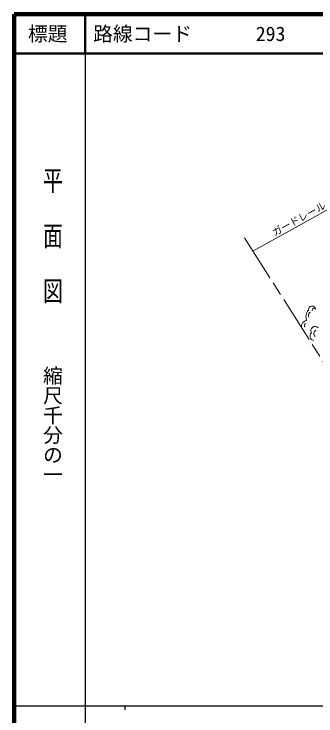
# Model space of a CAD drawing. Units: millimetres, scale not verified. Extents: x 40000 to 680000, y 20000 to 380000.
# Drawn here: x 40000 to 116351, y 202409 to 380000 of the extents above; entities that cross this region are included whole.
import ezdxf
from ezdxf.enums import TextEntityAlignment as Align

# ---------------------------------------------------------------- set-up
doc = ezdxf.new("R2010")
doc.units = ezdxf.units.MM
doc.header["$LTSCALE"] = 1000
doc.linetypes.add('CHAIN', pattern=[18.5, 12, -1.5, 3.5, -1.5])
for name, color, linetype, lineweight in [('M-BGD', 7, 'Continuous', 13), ('M-BGD-EXST', 7, 'Continuous', 25), ('M-BMK', 2, 'CHAIN', 13), ('M-TTL', 2, 'Continuous', 140), ('M-TTL-LINE', 7, 'Continuous', 50)]:
    doc.layers.add(name, color=color, linetype=linetype, lineweight=lineweight)
doc.layers.add('M-TTL-TXT', color=7, linetype='Continuous')
doc.styles.add('@ＭＳ ゴシック', font='')
doc.styles.add('ＭＳ ゴシック', font='')
doc.styles.get('@ＭＳ ゴシック').set_extended_font_data('@MS Gothic')
doc.styles.get('ＭＳ ゴシック').set_extended_font_data('MS Gothic')

msp = doc.modelspace()

# ---------------------------------------------------------------- linework, layer by layer
at = {"layer": 'M-BGD'}
msp.add_line((100348, 320035), (137618, 340600), dxfattribs=at)
for centre, radius, start, end in [((115372, 305186), 926, 8.31467, 187.28571), ((115871, 305078), 482, 30.19986, 196.19732), ((116279, 303420), 2460, 137.90914, 203.69754), ((115304, 303750), 869, 110.04094, 210.36131), ((114104, 301023), 1411, 93.16065, 213.71599), ((113988, 301208), 583, 116.87405, 224.7039), ((116127, 299876), 1072, 44.15396, 210.51779), ((116005, 298506), 1150, 134.17183, 261.94911), ((116706, 299157), 909, 114.07697, 234.07386)]:
    msp.add_arc(centre, radius, start, end, dxfattribs=at)
at = {"layer": 'M-BGD-EXST'}
for p, q in [((58000, 370000), (58000, 20000)), ((40000, 205000), (579000, 205000)), ((68000, 205000), (68000, 204000))]:
    msp.add_line(p, q, dxfattribs=at)
at = {"layer": 'M-BMK'}
msp.add_line((98276, 323386), (132550, 269410), dxfattribs=at)
at = {"layer": 'M-TTL'}
for p, q in [((40000, 380000), (40000, 20000)), ((680000, 380000), (40000, 380000))]:
    msp.add_line(p, q, dxfattribs=at)
at = {"layer": 'M-TTL-LINE'}
for p, q in [((58000, 380000), (58000, 370000)), ((40000, 370000), (680000, 370000))]:
    msp.add_line(p, q, dxfattribs=at)

# ---------------------------------------------------------------- texts
at = {"layer": 'M-BGD', "style": 'ＭＳ ゴシック'}
msp.add_text('ガードレール', height=1833, rotation=28.888, dxfattribs=at).set_placement((112729, 326867), align=Align.BOTTOM_CENTER)
at = {"layer": 'M-BGD-EXST', "style": '@ＭＳ ゴシック', "width": 1.4}
msp.add_text('平  面  図', height=3666, rotation=270, dxfattribs=at).set_placement((49777, 306475), align=Align.MIDDLE_RIGHT)
at = {"layer": 'M-BGD-EXST', "style": '@ＭＳ ゴシック'}
msp.add_text('縮尺千分の一', height=3666, rotation=270, dxfattribs=at).set_placement((49777, 261030), align=Align.MIDDLE_RIGHT)
at = {"layer": 'M-TTL-TXT', "style": 'ＭＳ ゴシック'}
msp.add_text('標題', height=3666, dxfattribs=at).set_placement((48500, 375000), align=Align.MIDDLE_CENTER)
for s, p in [('路線コード', (60000, 375000)), ('293', (101142, 375000))]:
    msp.add_text(s, height=3666, dxfattribs=at).set_placement(p, align=Align.MIDDLE_LEFT)

doc.saveas('drawing.dxf')
